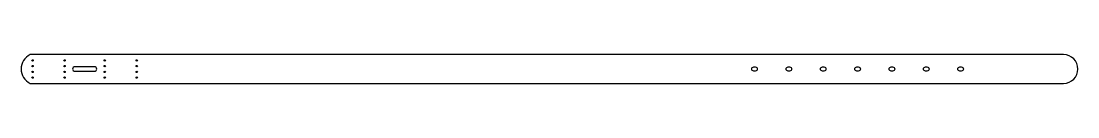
# Model space of a CAD drawing. Header units: millimetres. Extents: x 2847 to 3770, y 1215 to 1240.
import ezdxf

# ---------------------------------------------------------------- set-up
doc = ezdxf.new("R2010")
doc.units = ezdxf.units.MM

# ---------------------------------------------------------------- blocks, each defined once
blk = doc.blocks.new('*U3')
blk.add_lwpolyline([(1.18, 1.85, -1), (1.18, -1.85), (0, -1.85, -1), (0, 1.85)], format="xyb", close=True)
blk = doc.blocks.new('*U4')
at = {"color": 0, "linetype": 'ByBlock', "lineweight": -2, "transparency": 16777216, "rotation": 180}
for p in [(985.58, 50.69), (1015.58, 50.69), (1045.58, 50.69), (1075.58, 50.69), (1105.58, 50.69), (1135.58, 50.69), (1165.58, 50.69)]:
    blk.add_blockref('*U3', p, dxfattribs=at)

msp = doc.modelspace()

# ---------------------------------------------------------------- linework, layer by layer
msp.add_line((3770.42, 1227.04), (3770.42, 1227.04))
msp.add_lwpolyline([(3757.92, 1239.54), (2855.42, 1239.54, 0.64), (2855.42, 1214.54), (3757.92, 1214.54, 1)], format="xyb", close=True)
for points in [[(2911.42, 1229.04), (2894.42, 1229.04, 1), (2894.42, 1225.04)], [(2894.42, 1225.04), (2911.42, 1225.04, 1), (2911.42, 1229.04)]]:
    msp.add_lwpolyline(points, format="xyb")
for centre in [(2857.42, 1234.54), (2857.42, 1229.54), (2885.42, 1234.54), (2885.42, 1229.54), (2920.42, 1234.54), (2920.42, 1229.54), (2948.42, 1234.54), (2948.42, 1229.54), (2857.42, 1224.54), (2857.42, 1219.54), (2885.42, 1224.54), (2885.42, 1219.54), (2920.42, 1224.54), (2920.42, 1219.54), (2948.42, 1224.54), (2948.42, 1219.54)]:
    msp.add_circle(centre, 0.6)

# ---------------------------------------------------------------- block references
msp.add_blockref('*U4', (2502.99, 1176.35))

doc.saveas('drawing.dxf')
